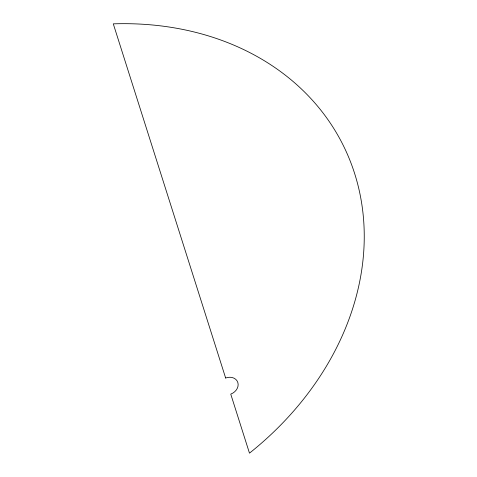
<?xml version="1.0" encoding="UTF-8"?>
<svg xmlns="http://www.w3.org/2000/svg" width="477" height="477" viewBox="0 0 477 477"><rect width="100%" height="100%" fill="white"/><g stroke="black" fill="none" stroke-linecap="round" stroke-linejoin="round"><path stroke-width="0.72" d="M225.645 378.022L113.287 23.85A296.348 241.863 -26.4 0 1 354.679 173.658A296.348 241.863 -26.4 0 1 249.477 453.15L230.749 394.121A10.309 8.413 -26.4 0 0 237.826 382.471A10.309 8.413 -26.4 0 0 225.645 378.022"/></g></svg>
